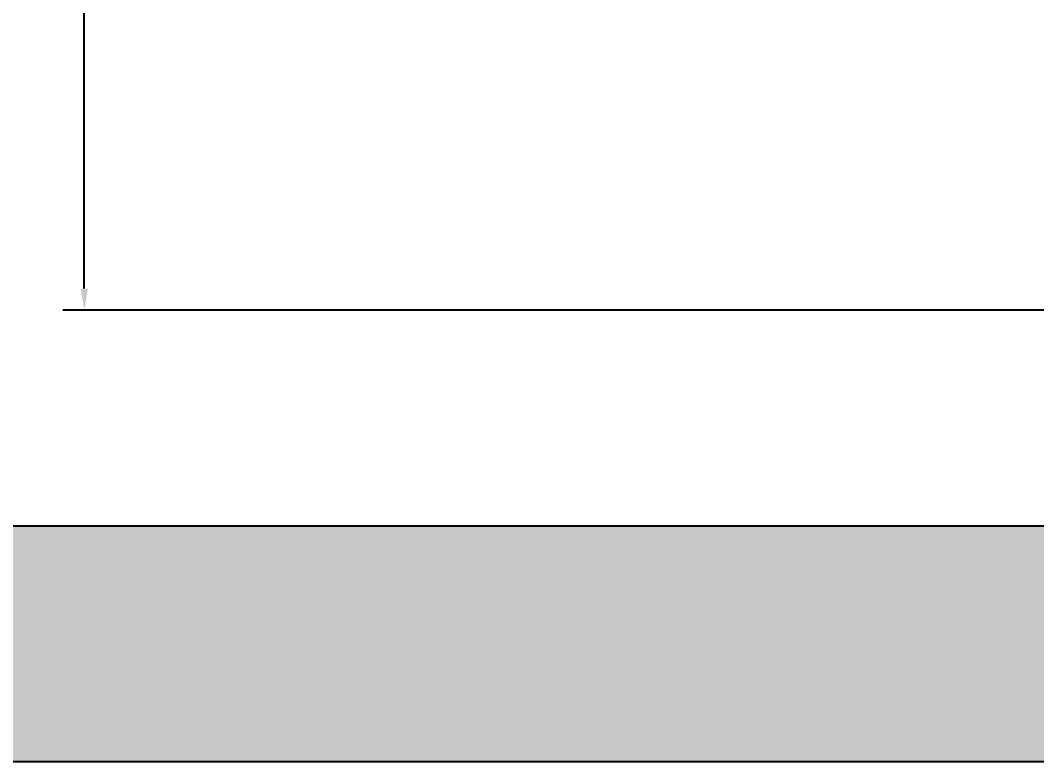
# Model space of a CAD drawing. Header units: feet. Extents: x 36275 to 37218, y -947 to -334.
# Drawn here: x 36484.9 to 36626.7, y -946.9 to -843.5 of the extents above; entities that cross this region are included whole.
import ezdxf

# ---------------------------------------------------------------- set-up
doc = ezdxf.new("R2010")
doc.units = ezdxf.units.FT
doc.header["$MEASUREMENT"] = 0
doc.header["$PDMODE"] = 35
doc.layers.add('hatch', color=252, linetype='Continuous')
doc.layers.add('PinCAD.com', color=7, linetype='Continuous')
doc.styles.add('plan', font='trebuc.ttf')
doc.dimstyles.new('WORKING', dxfattribs={"dimtxt": 6, "dimasz": 3, "dimexe": 3, "dimexo": 4, "dimgap": 1, "dimtad": 0, "dimdec": 3, "dimzin": 3, "dimdsep": 46, "dimlunit": 4, "dimtxsty": 'plan', "dimcen": 0.09, "dimclrd": 256, "dimclre": 256, "dimclrt": 7, "dimadec": 0, "dimazin": 0, "dimtfac": 1, "dimtdec": 3, "dimtmove": 1, "dimatfit": 3, "dimfxl": 12, "dimtolj": 1, "dimtzin": 0, "dimlwd": -1, "dimlwe": -1, "dimarcsym": 0})

# ---------------------------------------------------------------- blocks, each defined once
blk = doc.blocks.new('*D9')
at = {"layer": 'Defpoints', "color": 0, "lineweight": 0, "transparency": 16777216}
for p in [(36535.06845964176, -423.9395204819275), (36493.79485159284, -883.9395204819278), (36669.06845964176, -883.9395204819277)]:
    blk.add_point(p, dxfattribs=at)
at = {"layer": 'hatch', "transparency": 16777216}
for p, q in [((36531.06845964176, -423.9395204819275), (36490.79485159284, -423.9395204819275)), ((36493.79485159284, -426.9395204819275), (36493.79485159284, -643.2869952294024)), ((36493.79485159284, -880.9395204819278), (36493.79485159284, -664.5920457344529)), ((36665.06845964176, -883.9395204819277), (36490.79485159284, -883.9395204819278))]:
    blk.add_line(p, q, dxfattribs=at)
at = {"layer": 'hatch', "lineweight": 0, "transparency": 16777216}
for points in [[(36493.29485159284, -426.9395204819275), (36494.29485159284, -426.9395204819275), (36493.79485159284, -423.9395204819275)], [(36493.29485159284, -880.9395204819278), (36494.29485159284, -880.9395204819278), (36493.79485159284, -883.9395204819278)]]:
    blk.add_solid(points, dxfattribs=at)
at = {"layer": 'hatch', "color": 7, "lineweight": 0, "transparency": 16777216, "insert": (36493.79485159284, -653.9395204819378), "char_height": 6, "attachment_point": 5, "rotation": 90, "style": 'plan'}
blk.add_mtext('\\A1;38\'-4"', dxfattribs=at)

msp = doc.modelspace()

# ---------------------------------------------------------------- hatches: boundary and pattern name
at = {"layer": 'PinCAD.com'}
h = msp.add_hatch(color=8, dxfattribs=at)
h.dxf.hatch_style = 1
h.paths.add_polyline_path([(37185.64769307408, -367.0631018517267), (37185.64769307408, -914.0938615823969), (36848.04717920101, -914.0938615823969), (36848.04717920101, -946.9454245496473), (37218.49925604133, -946.9454245496474), (37218.49925604133, -334.2115388844763), (36917.71697500041, -334.2115388844763), (36917.71697500041, -367.0631018517267)])
h.paths.add_polyline_path([(36591.25322603569, -367.0631018517267), (36591.25322603569, -334.2115388844763), (36274.56039979382, -334.2115388844763), (36274.56039979382, -946.9454245496472), (36637.7119271899, -946.9454245496473), (36637.7119271899, -914.0938615823969), (36307.41196276107, -914.0938615823969), (36307.41196276107, -367.0631018517267)])

# ---------------------------------------------------------------- linework, layer by layer
for points in [[(36274.56039979382, -334.2115388844763), (37218.49925604133, -334.2115388844763), (37218.49925604133, -946.9454245496473), (36274.56039979382, -946.9454245496473)], [(36307.41196276107, -367.0631018517267), (37185.64769307408, -367.0631018517267), (37185.64769307408, -914.0938615823969), (36307.41196276107, -914.0938615823969)]]:
    msp.add_lwpolyline(points, close=True, dxfattribs=at)

# ---------------------------------------------------------------- dimensions: what is measured, and where the dimension line sits
at = {"layer": 'hatch', "lineweight": 0}
dim = msp.add_linear_dim(base=(36493.79485159284, -883.9395204819278), p1=(36535.06845964174, -423.9395204819273), p2=(36669.06845964174, -883.9395204819273), angle=90, dimstyle='WORKING', dxfattribs=at)
dim.commit()
dim.dimension.update_dxf_attribs({"geometry": '*D9', "text_midpoint": (36493.79485159284, -653.9395204819378)})

doc.saveas('drawing.dxf')
